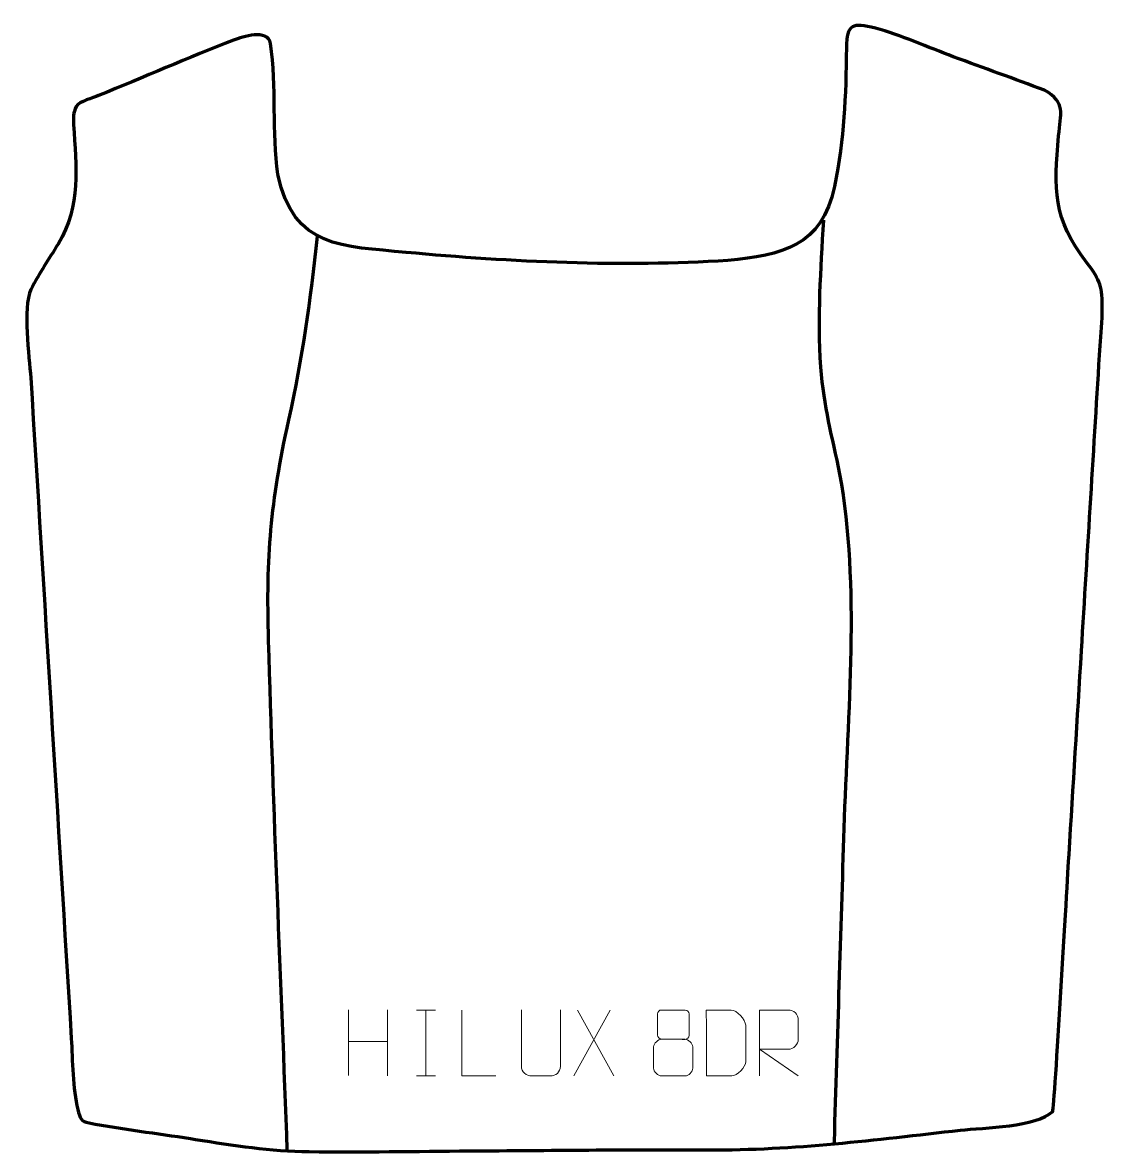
# Model space of a CAD drawing. Header units: millimetres. Extents: x -203 to 205, y 33 to 460.
import ezdxf

# ---------------------------------------------------------------- set-up
doc = ezdxf.new("R2010")
doc.units = ezdxf.units.MM
doc.header["$MEASUREMENT"] = 0
for name, color, linetype in [('layer 1', 7, 'Continuous'), ('layer 2', 7, 'Continuous'), ('layer 3', 7, 'Continuous')]:
    doc.layers.add(name, color=color, linetype=linetype)

msp = doc.modelspace()

# ---------------------------------------------------------------- linework, layer by layer
at = {"layer": 'layer 1', "color": 250, "lineweight": 9}
for points in [[(-79.8102, 86.3813), (-79.8102, 86.3813), (-79.8102, 61.6038), (-79.8102, 61.6038)], [(-65.1669, 86.3813), (-65.1669, 86.3813), (-65.1669, 61.4278), (-65.1669, 61.4278)], [(-54.1536, 86.3636), (-54.1536, 86.3636), (-46.9855, 86.3636), (-46.9855, 86.3636)], [(-50.5696, 86.3636), (-50.5696, 86.3636), (-50.5696, 61.4101), (-50.5696, 61.4101)], [(19.0989, 86.3636), (19.0989, 86.3636), (5.3583, 61.4678), (5.3583, 61.4678)], [(6.8129, 86.3636), (6.8129, 86.3636), (20.5535, 61.4101), (20.5535, 61.4101)], [(-79.8102, 74.499), (-79.8102, 74.499), (-65.1669, 74.4994), (-65.1669, 74.4994)], [(-54.1536, 61.4101), (-54.1536, 61.4101), (-46.9855, 61.4101), (-46.9855, 61.4101)]]:
    msp.add_open_spline(points, degree=3, dxfattribs=at)
for points, knots in [([(-24.095, 61.41), (-24.095, 61.41), (-37.0441, 61.41), (-37.0441, 61.41), (-37.0441, 61.41), (-37.0441, 61.41), (-37.0441, 86.3636), (-37.0441, 86.3636)], [0, 0, 0, 0, 0.33333333, 0.33333333, 0.33333333, 0.33333333, 1, 1, 1, 1]), ([(0.2831, 86.3678), (0.2827, 80.8283), (0.3785, 70.6265), (0.3789, 65.0861), (0.3789, 65.0861), (0.2391, 62.8466), (-1.4381, 61.4204), (-3.5858, 61.4099), (-3.5858, 61.4099), (-5.9177, 61.4103), (-8.2496, 61.4103), (-10.5811, 61.4099), (-10.5811, 61.4099), (-12.5061, 61.3084), (-14.4782, 63.1249), (-14.467, 65.0694), (-14.467, 65.0694), (-14.4667, 70.6313), (-14.3713, 80.8067), (-14.3717, 86.3678)], [0, 0, 0, 0, 0.16666667, 0.16666667, 0.16666667, 0.16666667, 0.33333333, 0.33333333, 0.33333333, 0.33333333, 0.5, 0.5, 0.5, 0.5, 0.66666667, 0.66666667, 0.66666667, 0.66666667, 1, 1, 1, 1]), ([(37.0025, 84.8977), (37.0025, 82.6847), (37.0025, 79.0024), (37.0025, 76.7891), (37.0025, 76.7891), (37.0175, 76.2817), (37.8249, 75.3503), (38.525, 75.3515), (38.525, 75.3515), (41.4949, 75.3517), (44.4651, 75.2668), (47.4355, 75.2665), (47.4355, 75.2665), (48.2326, 75.2707), (48.9533, 76.061), (48.9507, 76.7817), (48.9507, 76.7817), (48.9504, 78.9977), (48.9504, 82.6824), (48.9507, 84.8977), (48.9507, 84.8977), (48.9322, 85.6085), (48.3208, 86.3689), (47.4869, 86.3615), (47.4869, 86.3615), (44.4698, 86.3612), (41.4529, 86.3612), (38.4363, 86.3615), (38.4363, 86.3615), (37.8099, 86.3691), (36.9858, 85.6581), (37.0025, 84.8977)], [0, 0, 0, 0, 0.11111111, 0.11111111, 0.11111111, 0.11111111, 0.22222222, 0.22222222, 0.22222222, 0.22222222, 0.33333333, 0.33333333, 0.33333333, 0.33333333, 0.44444444, 0.44444444, 0.44444444, 0.44444444, 0.55555556, 0.55555556, 0.55555556, 0.55555556, 0.66666667, 0.66666667, 0.66666667, 0.66666667, 0.77777778, 0.77777778, 0.77777778, 0.77777778, 1, 1, 1, 1]), ([(55.5636, 61.4382), (57.8954, 61.4386), (62.8456, 61.4146), (65.1771, 61.4143), (65.1771, 61.4143), (67.1021, 61.3089), (70.4207, 64.8505), (70.4095, 66.8678), (70.4095, 66.8678), (70.4091, 72.6379), (70.4091, 74.8076), (70.4095, 80.5769), (70.4095, 80.5769), (70.4052, 82.715), (67.0307, 86.3751), (64.8783, 86.3616), (64.8783, 86.3616), (62.5526, 86.3616), (57.8283, 86.3616), (55.5022, 86.3616), (55.5022, 86.3616), (55.5026, 80.6147), (55.5639, 67.1855), (55.5636, 61.4382)], [0, 0, 0, 0, 0.14285714, 0.14285714, 0.14285714, 0.14285714, 0.28571429, 0.28571429, 0.28571429, 0.28571429, 0.42857143, 0.42857143, 0.42857143, 0.42857143, 0.57142857, 0.57142857, 0.57142857, 0.57142857, 0.71428571, 0.71428571, 0.71428571, 0.71428571, 1, 1, 1, 1]), ([(75.6239, 61.4101), (75.6239, 61.4101), (75.6239, 86.3636), (75.6239, 86.3636), (75.6239, 86.3636), (79.2187, 86.3636), (82.8142, 86.3636), (86.4094, 86.3636), (86.4094, 86.3636), (88.7347, 86.3259), (90.292, 84.8359), (90.2879, 82.4695), (90.2879, 82.4695), (90.2875, 80.434), (90.2875, 77.3746), (90.2879, 75.3386), (90.2879, 75.3386), (90.2814, 73.4631), (88.4691, 71.5213), (86.4596, 71.5022), (86.4596, 71.5022), (86.4596, 71.5022), (75.6239, 71.5022), (75.6239, 71.5022), (75.6239, 71.5022), (75.6239, 71.5022), (90.2786, 61.4101), (90.2786, 61.4101)], [0, 0, 0, 0, 0.125, 0.125, 0.125, 0.125, 0.25, 0.25, 0.25, 0.25, 0.375, 0.375, 0.375, 0.375, 0.5, 0.5, 0.5, 0.5, 0.625, 0.625, 0.625, 0.625, 0.75, 0.75, 0.75, 0.75, 1, 1, 1, 1]), ([(35.5437, 72.3795), (35.5437, 69.2087), (35.5437, 67.5066), (35.5437, 64.3352), (35.5437, 64.3352), (35.5352, 63.1133), (37.2331, 61.4206), (38.4857, 61.4121), (38.4857, 61.4121), (41.4688, 61.4124), (44.4521, 61.4124), (47.4355, 61.4121), (47.4355, 61.4121), (48.7588, 61.4238), (50.3792, 63.0454), (50.3681, 64.3446), (50.3681, 64.3446), (50.3678, 67.5128), (50.3678, 69.2116), (50.3681, 72.3795), (50.3681, 72.3795), (50.2984, 73.7599), (48.7206, 75.3385), (47.4152, 75.3324), (47.4152, 75.3324), (44.4386, 75.3321), (41.462, 75.3321), (38.4857, 75.3324), (38.4857, 75.3324), (37.4062, 75.3388), (35.5599, 73.7599), (35.5437, 72.3795)], [0, 0, 0, 0, 0.11111111, 0.11111111, 0.11111111, 0.11111111, 0.22222222, 0.22222222, 0.22222222, 0.22222222, 0.33333333, 0.33333333, 0.33333333, 0.33333333, 0.44444444, 0.44444444, 0.44444444, 0.44444444, 0.55555556, 0.55555556, 0.55555556, 0.55555556, 0.66666667, 0.66666667, 0.66666667, 0.66666667, 0.77777778, 0.77777778, 0.77777778, 0.77777778, 1, 1, 1, 1])]:
    msp.add_open_spline(points, degree=3, knots=knots, dxfattribs=at)
at = {"layer": 'layer 2', "color": 142, "lineweight": 158}
for points, knots in [([(99.7919, 385.103), (98.7127, 365.5247), (97.4332, 349.2093), (98.7178, 329.4217), (98.7178, 329.4217), (99.8688, 314.4181), (103.0066, 303.4488), (105.9249, 289.0521), (105.9249, 289.0521), (113.672, 246.9311), (108.9044, 198.0556), (107.5503, 155.0987), (107.5503, 155.0987), (106.3061, 115.624), (105.0597, 76.1493), (103.8144, 36.6747), (103.8144, 36.6747), (103.8144, 36.6747), (103.7841, 35.7119), (103.7841, 35.7119)], [0, 0, 0, 0, 0.16666667, 0.16666667, 0.16666667, 0.16666667, 0.33333333, 0.33333333, 0.33333333, 0.33333333, 0.5, 0.5, 0.5, 0.5, 0.66666667, 0.66666667, 0.66666667, 0.66666667, 1, 1, 1, 1]), ([(-91.6868, 378.8721), (-94.3442, 354.7418), (-97.3033, 333.2864), (-102.5891, 309.521), (-102.5891, 309.521), (-109.5546, 277.8438), (-111.1365, 258.3579), (-110.2334, 225.9716), (-110.2334, 225.9716), (-108.3832, 161.7335), (-105.5301, 97.5341), (-103.1434, 33.3153)], [0, 0, 0, 0, 0.25, 0.25, 0.25, 0.25, 0.5, 0.5, 0.5, 0.5, 1, 1, 1, 1])]:
    msp.add_open_spline(points, degree=3, knots=knots, dxfattribs=at)
at = {"layer": 'layer 3', "color": 242, "lineweight": 158}
msp.add_open_spline([(-174.4145, 432.2064), (-157.4491, 439.0314), (-140.416, 446.6197), (-123.4096, 453.136), (-123.4096, 453.136), (-119.8725, 454.4422), (-110.5904, 457.569), (-109.3422, 451.8866), (-109.3422, 451.8866), (-107.0002, 435.2093), (-108.8522, 418.5841), (-106.6242, 402.3181), (-106.6242, 402.3181), (-100.5858, 374.3797), (-82.2018, 375.2216), (-58.0286, 372.8601), (-58.0286, 372.8601), (-18.341, 369.2242), (23.8879, 367.2119), (63.6549, 369.8554), (63.6549, 369.8554), (84.0188, 371.6482), (99.2927, 375.2944), (103.9814, 397.775), (103.9814, 397.775), (107.6491, 416.3142), (108.2958, 431.5897), (108.4993, 450.3482), (108.4993, 450.3482), (108.5969, 459.3342), (110.8369, 459.7804), (119.4622, 457.6306), (119.4622, 457.6306), (128.8452, 455.1959), (139.6171, 450.3377), (148.9393, 446.8785), (148.9393, 446.8785), (160.4258, 442.6176), (172.0346, 438.492), (183.4862, 434.1923), (183.4862, 434.1923), (191.6947, 429.5939), (189.5004, 425.3683), (188.8009, 416.9763), (188.8009, 416.9763), (187.1242, 396.716), (186.3627, 385.8359), (199.4596, 368.9848), (199.4596, 368.9848), (204.7929, 362.1227), (205.2274, 359.8503), (205.3146, 351.2337), (205.3146, 351.2337), (205.3527, 347.4748), (204.7428, 341.6351), (204.4998, 337.665), (204.4998, 337.665), (202.1443, 299.1736), (199.7888, 260.6822), (197.4333, 222.1908), (197.4333, 222.1908), (195.8631, 196.5299), (194.2928, 170.869), (192.7224, 145.208), (192.7224, 145.208), (192.1026, 135.0233), (187.265, 49.1618), (186.5423, 48.0197), (186.5423, 48.0197), (180.503, 42.0388), (160.5168, 41.9012), (151.6517, 40.9208), (151.6517, 40.9208), (119.0669, 37.2886), (89.1214, 33.281), (56.1205, 33.4889), (56.1205, 33.4889), (26.0363, 33.6784), (-4.0516, 33.242), (-34.1354, 33.0819), (-34.1354, 33.0819), (-54.224, 32.9717), (-74.6783, 32.5121), (-94.7241, 32.7959), (-94.7241, 32.7959), (-109.4416, 33.0042), (-123.2922, 35.1424), (-137.769, 37.4533), (-137.769, 37.4533), (-137.769, 37.4533), (-139.6936, 37.7607), (-139.6936, 37.7607), (-139.6936, 37.7607), (-152.3435, 39.6869), (-165.509, 41.3304), (-178.0367, 43.6451), (-178.0367, 43.6451), (-181.1428, 44.2191), (-181.4346, 45.4411), (-182.2656, 48.7335), (-182.2656, 48.7335), (-184.2294, 56.5141), (-184.3188, 67.4218), (-184.7503, 75.6233), (-184.7503, 75.6233), (-189.8616, 158.9078), (-194.9729, 242.1923), (-200.0842, 325.4768), (-200.0842, 325.4768), (-200.6509, 333.6162), (-203.1746, 351.8692), (-200.0768, 358.8279), (-200.0768, 358.8279), (-196.7692, 365.3559), (-193.4001, 369.9882), (-189.7439, 376.0479), (-189.7439, 376.0479), (-180.8535, 390.7825), (-182.9563, 405.0375), (-183.8847, 421.1785), (-183.8847, 421.1785), (-184.0453, 423.9716), (-183.9836, 425.4595), (-182.9625, 428.0983), (-182.9625, 428.0983), (-181.6324, 429.8853), (-176.5558, 431.374), (-174.4145, 432.2064)], degree=3, knots=[0, 0, 0, 0, 0.03030303, 0.03030303, 0.03030303, 0.03030303, 0.06060606, 0.06060606, 0.06060606, 0.06060606, 0.09090909, 0.09090909, 0.09090909, 0.09090909, 0.12121212, 0.12121212, 0.12121212, 0.12121212, 0.15151515, 0.15151515, 0.15151515, 0.15151515, 0.18181818, 0.18181818, 0.18181818, 0.18181818, 0.21212121, 0.21212121, 0.21212121, 0.21212121, 0.24242424, 0.24242424, 0.24242424, 0.24242424, 0.27272727, 0.27272727, 0.27272727, 0.27272727, 0.3030303, 0.3030303, 0.3030303, 0.3030303, 0.33333333, 0.33333333, 0.33333333, 0.33333333, 0.36363636, 0.36363636, 0.36363636, 0.36363636, 0.39393939, 0.39393939, 0.39393939, 0.39393939, 0.42424242, 0.42424242, 0.42424242, 0.42424242, 0.45454545, 0.45454545, 0.45454545, 0.45454545, 0.48484848, 0.48484848, 0.48484848, 0.48484848, 0.51515152, 0.51515152, 0.51515152, 0.51515152, 0.54545455, 0.54545455, 0.54545455, 0.54545455, 0.57575758, 0.57575758, 0.57575758, 0.57575758, 0.60606061, 0.60606061, 0.60606061, 0.60606061, 0.63636364, 0.63636364, 0.63636364, 0.63636364, 0.66666667, 0.66666667, 0.66666667, 0.66666667, 0.6969697, 0.6969697, 0.6969697, 0.6969697, 0.72727273, 0.72727273, 0.72727273, 0.72727273, 0.75757576, 0.75757576, 0.75757576, 0.75757576, 0.78787879, 0.78787879, 0.78787879, 0.78787879, 0.81818182, 0.81818182, 0.81818182, 0.81818182, 0.84848485, 0.84848485, 0.84848485, 0.84848485, 0.87878788, 0.87878788, 0.87878788, 0.87878788, 0.90909091, 0.90909091, 0.90909091, 0.90909091, 0.93939394, 0.93939394, 0.93939394, 0.93939394, 1, 1, 1, 1], dxfattribs=at)

doc.saveas('drawing.dxf')
